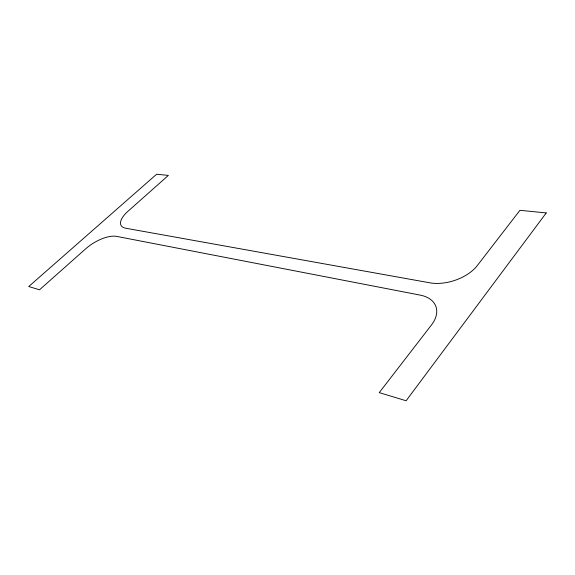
<?xml version="1.0" encoding="UTF-8"?>
<svg xmlns="http://www.w3.org/2000/svg" width="575" height="575" viewBox="0 0 575 575"><rect width="100%" height="100%" fill="white"/><g stroke="black" fill="none" stroke-linecap="round" stroke-linejoin="round"><path stroke-width="0.86" d="M546.25 212.923L406.115 400.761L379.248 392.632L431.487 324.94A36.132 22.475 -20.5 0 0 420.117 295.097L116.603 236.382A25.077 10.817 -30.8 0 0 85.84 248.688L39.531 289.793L28.75 286.53L156.608 174.239L168.374 175.404L127.923 211.32A24.078 10.178 -29.1 0 0 125.681 228.217L429.942 282.828A34.881 20.125 -18.1 0 0 477.308 265.557L519.937 210.313L546.25 212.923"/></g></svg>
